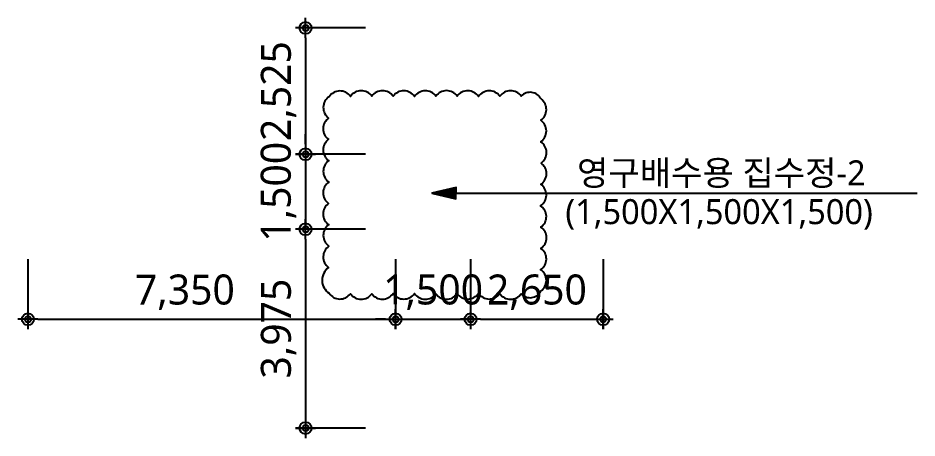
# Model space of a CAD drawing. Header units: millimetres. Extents: x 45782458 to 46215946, y 191740 to 1509539.
# Drawn here: x 45882572 to 45900546, y 1430401 to 1438801 of the extents above; entities that cross this region are included whole.
import ezdxf

# ---------------------------------------------------------------- set-up
doc = ezdxf.new("R2010")
doc.units = ezdxf.units.MM
doc.header["$LTSCALE"] = 1000
doc.header["$MEASUREMENT"] = 0
doc.header["$PDSIZE"] = -10
doc.layers.get('0').update_dxf_attribs({"linetype": 'CONTINUOUS'})
doc.layers.get('Defpoints').update_dxf_attribs({"color": 171, "linetype": 'CONTINUOUS'})
doc.layers.add('CHECK', color=30, linetype='CONTINUOUS', plot=False)
for name, color, linetype in [('DIM', 7, 'CONTINUOUS'), ('NDIM', 7, 'CONTINUOUS'), ('TEXT(MIN)', 7, 'CONTINUOUS')]:
    doc.layers.add(name, color=color, linetype=linetype)
doc.styles.add('TE', font='malgun_0.ttf')
doc.styles.add('나눔바른고딕', font='NanumBarunGothic.ttf')
doc.dimstyles.new('BA', dxfattribs={"dimscale": 500, "dimtxt": 3, "dimasz": 1, "dimexe": 1, "dimexo": 5, "dimgap": 0.9, "dimtad": 1, "dimdec": 0, "dimdsep": 46, "dimlunit": 6, "dimtxsty": 'TE', "dimblk": 'DDD', "dimcen": 2.5, "dimclrd": 256, "dimclre": 256, "dimclrt": 3, "dimazin": 2, "dimtfac": 1, "dimtdec": 0, "dimtix": 1, "dimtmove": 2, "dimatfit": 3, "dimldrblk": 'DDD', "dimfxl": 1, "dimtolj": 1, "dimtzin": 0, "dimarcsym": 2})

# ---------------------------------------------------------------- blocks, each defined once
blk = doc.blocks.new('DDD')
at = {"layer": 'DIM', "color": 0}
for p, q in [((0, -1), (0, 1)), ((-1, 0), (1, 0))]:
    blk.add_line(p, q, dxfattribs=at)
for radius in [0.6, 0.3]:
    blk.add_circle((0, 0), radius, dxfattribs=at)
blk = doc.blocks.new('*D1253')
at = {"layer": 'Defpoints', "color": 0, "ltscale": 0.4, "transparency": 16777216}
for p in [(45882772, 1434276), (45890122, 1434276), (45890122, 1432776)]:
    blk.add_point(p, dxfattribs=at)
at = {"layer": 'NDIM', "lineweight": -2, "ltscale": 0.4, "transparency": 16777216}
for p, q in [((45882772, 1433976), (45882772, 1432576)), ((45890122, 1433976), (45890122, 1432576)), ((45882972, 1432776), (45889922, 1432776))]:
    blk.add_line(p, q, dxfattribs=at)
at = {"layer": 'NDIM', "lineweight": -2, "ltscale": 0.4, "transparency": 16777216, "xscale": 200, "yscale": 200, "zscale": 200, "rotation": 180}
blk.add_blockref('DDD', (45882772, 1432776), dxfattribs=at)
at = {"layer": 'NDIM', "lineweight": -2, "ltscale": 0.4, "transparency": 16777216, "xscale": 200, "yscale": 200, "zscale": 200}
blk.add_blockref('DDD', (45890122, 1432776), dxfattribs=at)
at = {"layer": 'NDIM', "color": 3, "ltscale": 0.4, "transparency": 16777216, "insert": (45885909, 1433317), "char_height": 600, "attachment_point": 5, "style": 'TE'}
blk.add_mtext('\\A1;7,350', dxfattribs=at)
blk = doc.blocks.new('*D1254')
at = {"layer": 'Defpoints', "color": 0, "ltscale": 0.4, "transparency": 16777216}
for p in [(45890122, 1434276), (45891622, 1434276), (45891622, 1432776)]:
    blk.add_point(p, dxfattribs=at)
at = {"layer": 'NDIM', "lineweight": -2, "ltscale": 0.4, "transparency": 16777216}
for p, q in [((45890122, 1433976), (45890122, 1432576)), ((45891622, 1433976), (45891622, 1432576)), ((45889922, 1432776), (45889722, 1432776)), ((45890122, 1432776), (45891622, 1432776)), ((45891822, 1432776), (45892022, 1432776))]:
    blk.add_line(p, q, dxfattribs=at)
at = {"layer": 'NDIM', "lineweight": -2, "ltscale": 0.4, "transparency": 16777216, "xscale": 200, "yscale": 200, "zscale": 200}
blk.add_blockref('DDD', (45890122, 1432776), dxfattribs=at)
at = {"layer": 'NDIM', "lineweight": -2, "ltscale": 0.4, "transparency": 16777216, "xscale": 200, "yscale": 200, "zscale": 200, "rotation": 180}
blk.add_blockref('DDD', (45891622, 1432776), dxfattribs=at)
at = {"layer": 'NDIM', "color": 3, "ltscale": 0.4, "transparency": 16777216, "insert": (45890872, 1433318), "char_height": 600, "attachment_point": 5, "style": 'TE'}
blk.add_mtext('\\A1;1,500', dxfattribs=at)
blk = doc.blocks.new('*D1255')
at = {"layer": 'Defpoints', "color": 0, "ltscale": 0.4, "transparency": 16777216}
for p in [(45891622, 1434276), (45894272, 1434276), (45894272, 1432776)]:
    blk.add_point(p, dxfattribs=at)
at = {"layer": 'NDIM', "lineweight": -2, "ltscale": 0.4, "transparency": 16777216}
for p, q in [((45891622, 1433976), (45891622, 1432576)), ((45894272, 1433976), (45894272, 1432576)), ((45891822, 1432776), (45894072, 1432776))]:
    blk.add_line(p, q, dxfattribs=at)
at = {"layer": 'NDIM', "lineweight": -2, "ltscale": 0.4, "transparency": 16777216, "xscale": 200, "yscale": 200, "zscale": 200, "rotation": 180}
blk.add_blockref('DDD', (45891622, 1432776), dxfattribs=at)
at = {"layer": 'NDIM', "lineweight": -2, "ltscale": 0.4, "transparency": 16777216, "xscale": 200, "yscale": 200, "zscale": 200}
blk.add_blockref('DDD', (45894272, 1432776), dxfattribs=at)
at = {"layer": 'NDIM', "color": 3, "ltscale": 0.4, "transparency": 16777216, "insert": (45892947, 1433317), "char_height": 600, "attachment_point": 5, "style": 'TE'}
blk.add_mtext('\\A1;2,650', dxfattribs=at)
blk = doc.blocks.new('*D1256')
at = {"layer": 'Defpoints', "color": 0, "ltscale": 0.4, "transparency": 16777216}
for p in [(45889822, 1438601), (45888322, 1436076), (45889822, 1436076)]:
    blk.add_point(p, dxfattribs=at)
at = {"layer": 'NDIM', "lineweight": -2, "ltscale": 0.4, "transparency": 16777216}
for p, q in [((45889522, 1438601), (45888122, 1438601)), ((45888322, 1438401), (45888322, 1436276)), ((45889522, 1436076), (45888122, 1436076))]:
    blk.add_line(p, q, dxfattribs=at)
at = {"layer": 'NDIM', "lineweight": -2, "ltscale": 0.4, "transparency": 16777216, "xscale": 200, "yscale": 200, "zscale": 200}
for p, rotation in [((45888322, 1438601), 90), ((45888322, 1436076), 270)]:
    blk.add_blockref('DDD', p, dxfattribs=dict(at, rotation=rotation))
at = {"layer": 'NDIM', "color": 3, "ltscale": 0.4, "transparency": 16777216, "insert": (45887782, 1437339), "char_height": 600, "attachment_point": 5, "rotation": 90, "style": 'TE'}
blk.add_mtext('\\A1;2,525', dxfattribs=at)
blk = doc.blocks.new('*D1257')
at = {"layer": 'Defpoints', "color": 0, "ltscale": 0.4, "transparency": 16777216}
for p in [(45889822, 1436076), (45888322, 1434576), (45889822, 1434576)]:
    blk.add_point(p, dxfattribs=at)
at = {"layer": 'NDIM', "lineweight": -2, "ltscale": 0.4, "transparency": 16777216}
for p, q in [((45888322, 1436276), (45888322, 1436476)), ((45889522, 1436076), (45888122, 1436076)), ((45888322, 1436076), (45888322, 1434576)), ((45889522, 1434576), (45888122, 1434576)), ((45888322, 1434376), (45888322, 1434176))]:
    blk.add_line(p, q, dxfattribs=at)
at = {"layer": 'NDIM', "lineweight": -2, "ltscale": 0.4, "transparency": 16777216, "xscale": 200, "yscale": 200, "zscale": 200}
for p, rotation in [((45888322, 1436076), 270), ((45888322, 1434576), 90)]:
    blk.add_blockref('DDD', p, dxfattribs=dict(at, rotation=rotation))
at = {"layer": 'NDIM', "color": 3, "ltscale": 0.4, "transparency": 16777216, "insert": (45887780, 1435326), "char_height": 600, "attachment_point": 5, "rotation": 90, "style": 'TE'}
blk.add_mtext('\\A1;1,500', dxfattribs=at)
blk = doc.blocks.new('*D1258')
at = {"layer": 'Defpoints', "color": 0, "ltscale": 0.4, "transparency": 16777216}
for p in [(45889822, 1434576), (45888322, 1430601), (45889822, 1430601)]:
    blk.add_point(p, dxfattribs=at)
at = {"layer": 'NDIM', "lineweight": -2, "ltscale": 0.4, "transparency": 16777216}
for p, q in [((45889522, 1434576), (45888122, 1434576)), ((45888322, 1434376), (45888322, 1430801)), ((45889522, 1430601), (45888122, 1430601))]:
    blk.add_line(p, q, dxfattribs=at)
at = {"layer": 'NDIM', "lineweight": -2, "ltscale": 0.4, "transparency": 16777216, "xscale": 200, "yscale": 200, "zscale": 200}
for p, rotation in [((45888322, 1434576), 90), ((45888322, 1430601), 270)]:
    blk.add_blockref('DDD', p, dxfattribs=dict(at, rotation=rotation))
at = {"layer": 'NDIM', "color": 3, "ltscale": 0.4, "transparency": 16777216, "insert": (45887782, 1432589), "char_height": 600, "attachment_point": 5, "rotation": 90, "style": 'TE'}
blk.add_mtext('\\A1;3,975', dxfattribs=at)

msp = doc.modelspace()

# ---------------------------------------------------------------- hatches: boundary and pattern name
at = {"ltscale": 10000}
h = msp.add_hatch(dxfattribs=at)
h.set_pattern_fill('ANSI31', color=256, scale=0.666667, angle=-181.27006)
h.set_pattern_definition([(223.729936599, (74551520.123, 1736304.44542), (0.05760500512196, -0.0602171722131), [])])
h.paths.add_polyline_path([(45890845.3, 1435299.3), (45891324.8, 1435187), (45891329.7, 1435411.6)])

# ---------------------------------------------------------------- linework, layer by layer
msp.add_line((45890845.3, 1435299.3), (45900546.1, 1435299.3), dxfattribs=at)
msp.add_lwpolyline([(45890845.3, 1435299.3), (45891324.8, 1435187), (45891329.7, 1435411.6), (45890845.3, 1435299.3)], dxfattribs=at)
at = {"layer": 'CHECK'}
msp.add_lwpolyline([(45888791.8, 1433296.5, 0.5205671), (45889219.7, 1433288.1, 0.5205671), (45889644.6, 1433286.4, 0.5205671), (45890070.7, 1433291.9, 0.5205671), (45890499.7, 1433291.2, 0.5205671), (45890925.6, 1433286.2, 0.5205671), (45891350.6, 1433288.5, 0.5205671), (45891778.8, 1433295.7, 0.5205671), (45892206.3, 1433287.7, 0.5205671), (45892631.2, 1433286.5, 0.5205671), (45893026.2, 1433339.2, 0.5205671), (45893021.4, 1433767.8, 0.5205671), (45893028.5, 1434194.7, 0.5205671), (45893028.6, 1434619.6, 0.5205671), (45893021.7, 1435046.4, 0.5205671), (45893026, 1435475.1, 0.5205671), (45893029.4, 1435900.4, 0.5205671), (45893025.6, 1436325.9, 0.5205671), (45893022.1, 1436754.7, 0.5205671), (45893028.7, 1437181.3, 0.5205671), (45892633.4, 1437238.3, 0.5205671), (45892208, 1437234.7, 0.5205671), (45891779.3, 1437230.7, 0.5205671), (45891352.5, 1437237.5, 0.5205671), (45890927.7, 1437237.2, 0.5205671), (45890500.7, 1437230, 0.5205671), (45890072.1, 1437235.2, 0.5205671), (45889646.8, 1437238.3, 0.5205671), (45889221.3, 1437234.1, 0.5205671), (45888792.9, 1437227.1, 0.5205671), (45888782.8, 1436799.5, 0.5205671), (45888782.1, 1436374.6, 0.5205671), (45888788.5, 1435948.1, 0.5205671), (45888785.5, 1435519.2, 0.5205671), (45888781.5, 1435093.7, 0.5205671), (45888784.7, 1434668.4, 0.5205671), (45888789.6, 1434239.8, 0.5205671), (45888782.5, 1433812.9, 0.5205671)], format="xyb", close=True, dxfattribs=at)

# ---------------------------------------------------------------- texts
at = {"layer": 'TEXT(MIN)', "style": '나눔바른고딕'}
for s, p in [('영구배수용 집수정-2', (45893747.7, 1435453.3, 0)), ('(1,500X1,500X1,500)', (45893515.3, 1434678.1, 0))]:
    msp.add_text(s, height=500, dxfattribs=at).set_placement(p)

# ---------------------------------------------------------------- dimensions: what is measured, and where the dimension line sits
at = {"layer": 'NDIM', "ltscale": 0.4}
for base, p1, p2, picture, middle in [((45888322.3, 1436076.3), (45889822.3, 1438601.3), (45889822.3, 1436076.3), '*D1256', (45887782, 1437338.8)), ((45888322.3, 1434576.3), (45889822.3, 1436076.3), (45889822.3, 1434576.3), '*D1257', (45887780.4, 1435326.3)), ((45888322.3, 1430601.3), (45889822.3, 1434576.3), (45889822.3, 1430601.3), '*D1258', (45887782, 1432588.8))]:
    dim = msp.add_linear_dim(base=base, p1=p1, p2=p2, angle=270, dimstyle='BA', override={"dimscale": 200, "dimexo": 1.5}, dxfattribs=at)
    dim.commit()
    dim.dimension.update_dxf_attribs({"geometry": picture, "text_midpoint": middle})
dim = msp.add_linear_dim(base=(45890122.3, 1432776.3), p1=(45882772.3, 1434276.3), p2=(45890122.3, 1434276.3), dimstyle='BA', override={"dimscale": 200, "dimexo": 1.5}, dxfattribs=at)
dim.commit()
dim.dimension.update_dxf_attribs({"geometry": '*D1253', "text_midpoint": (45885909.2, 1433316.7), "dimtype": 160})
for base, p1, p2, picture, middle in [((45891622.3, 1432776.3), (45890122.3, 1434276.3), (45891622.3, 1434276.3), '*D1254', (45890872.3, 1433318.3)), ((45894272.3, 1432776.3), (45891622.3, 1434276.3), (45894272.3, 1434276.3), '*D1255', (45892947.3, 1433316.7))]:
    dim = msp.add_linear_dim(base=base, p1=p1, p2=p2, dimstyle='BA', override={"dimscale": 200, "dimexo": 1.5}, dxfattribs=at)
    dim.commit()
    dim.dimension.update_dxf_attribs({"geometry": picture, "text_midpoint": middle})

doc.saveas('drawing.dxf')
